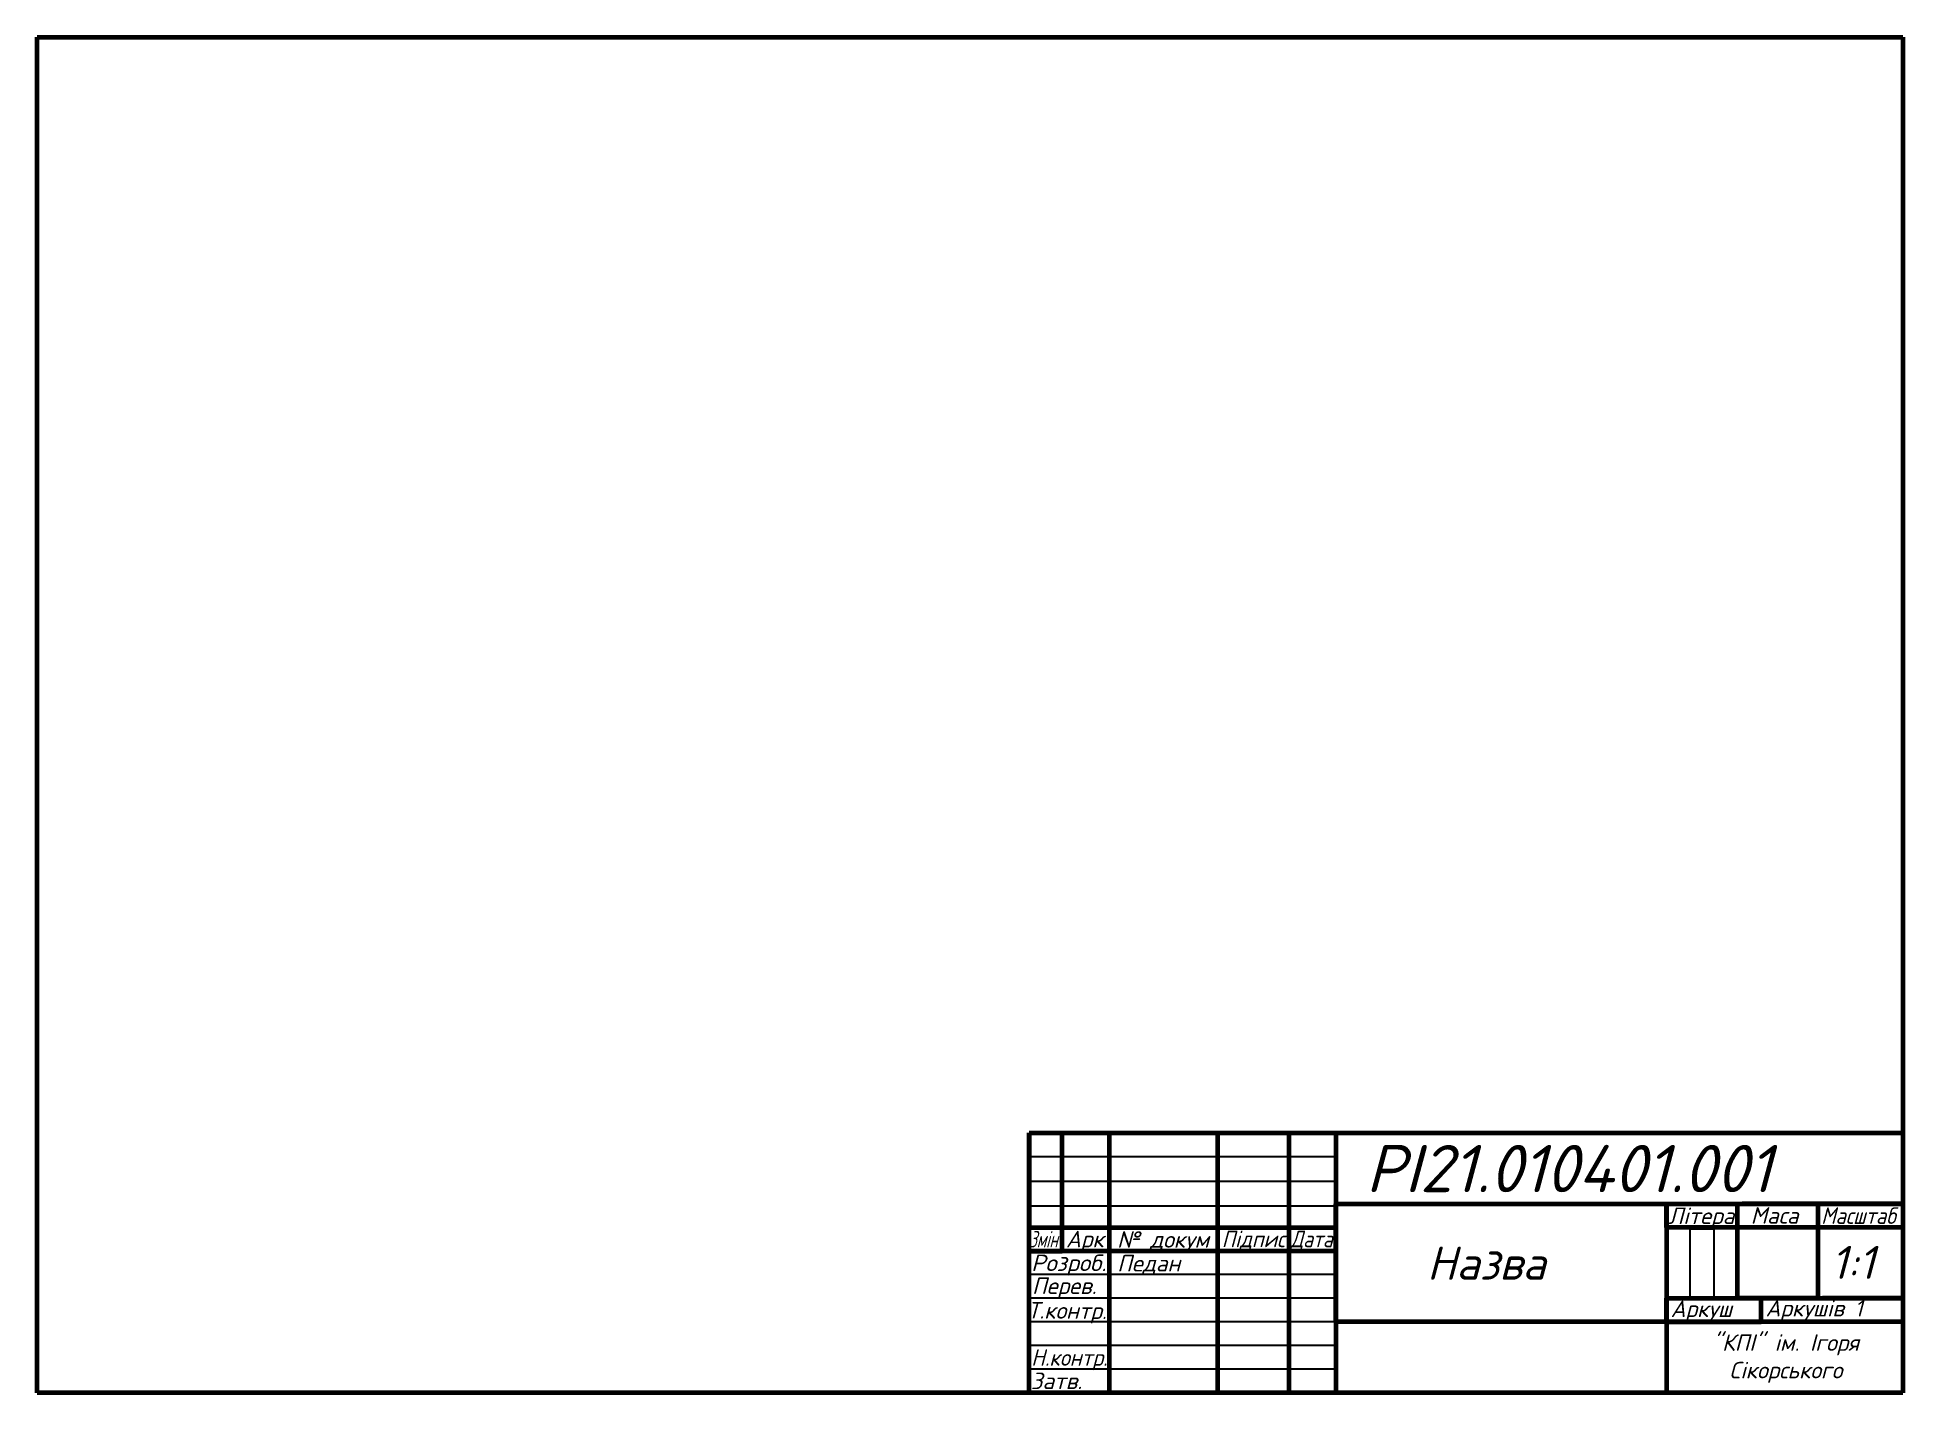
# Paper-space layout 'А3' of a CAD drawing. Header units: millimetres. Extents: x 20 to 415, y 5 to 292.
import ezdxf
from ezdxf.enums import TextEntityAlignment as Align

# ---------------------------------------------------------------- set-up
doc = ezdxf.new("R2010")
doc.units = ezdxf.units.MM
doc.header["$MEASUREMENT"] = 0
for name, color, linetype, lineweight in [('Основна', 7, 'Continuous', 70), ('Текст', 7, 'Continuous', 30), ('Тонка', 7, 'Continuous', 30)]:
    doc.layers.add(name, color=color, linetype=linetype, lineweight=lineweight)
doc.styles.add('ДСТУ', font='isocpeur.ttf', dxfattribs={"oblique": 15})

# ---------------------------------------------------------------- blocks, each defined once
blk = doc.blocks.new('А3')
at = {"layer": 'Основна'}
for p, q in [((20, 5), (20, 292)), ((20, 292), (415, 292)), ((415, 292), (415, 5)), ((230, 5), (230, 60)), ((230, 60), (295, 60)), ((230, 60), (230, 40)), ((237, 35), (237, 60)), ((237, 60), (247, 60)), ((247, 60), (247, 5)), ((270, 5), (270, 60)), ((270, 60), (285, 60)), ((285, 60), (285, 5)), ((295, 60), (415, 60)), ((295, 60), (295, 5)), ((295, 20), (295, 45)), ((295, 45), (415, 45)), ((365, 40), (365, 45)), ((365, 45), (365, 20)), ((380, 25), (380, 45)), ((398, 45), (381, 45)), ((415, 45), (397, 45)), ((397, 45), (397, 25)), ((415, 45), (415, 40)), ((230, 40), (295, 40)), ((295, 40), (295, 35)), ((415, 40), (365, 40)), ((370, 40), (375, 40)), ((295, 35), (230, 35)), ((230, 35), (237, 35)), ((365, 20), (365, 25)), ((365, 25), (415, 25)), ((365, 25), (370, 25)), ((397, 25), (380, 25)), ((385, 20), (385, 25)), ((415, 25), (398, 25)), ((415, 20), (295, 20)), ((365, 20), (385, 20)), ((365, 20), (365, 5)), ((415, 5), (20, 5))]:
    blk.add_line(p, q, dxfattribs=at)
at = {"layer": 'Тонка'}
for p, q in [((230, 55), (295, 55)), ((230, 49.77), (295, 49.77)), ((230, 44.55), (295, 44.55)), ((370, 25), (370, 40)), ((375, 40), (375, 25)), ((295, 30), (230, 30)), ((295, 25), (230, 25)), ((295, 20), (230, 20)), ((295, 15), (230, 15)), ((295, 10), (230, 10))]:
    blk.add_line(p, q, dxfattribs=at)
at = {"layer": 'Основна', "style": 'ДСТУ', "oblique": 15, "flags": 4}
for tag, p, height in [('РІ21.№№04ТТ.001', (301.3, 47.46), 10), ('НАЗВА', (314.25, 28.93), 7), ('1:1', (399.77, 29.09), 7), ('ПЕДАН', (248.67, 30.67), 3.5)]:
    blk.add_attdef(tag, p, '', height=height, dxfattribs=at)
at = {"layer": 'Текст', "style": 'ДСТУ', "oblique": 15}
for s, width, p, p2 in [('Літера', 0.952723, (365.34, 40.71), (379.35, 40.71)), ('Масштаб', 0.805174, (397.74, 40.74), (413.52, 40.74)), ('Змін', 0.670317, (230.05, 35.75), (236.03, 35.75)), ('Дата', 0.751619, (285.35, 35.8), (294.29, 35.8)), ('Н.контр.', 0.906343, (230.45, 10.7), (246.63, 10.7))]:
    blk.add_text(s, height=3.5, dxfattribs=dict(at, width=width)).set_placement(p, p2, align=Align.FIT)
for s, p in [('Маса', (382.81, 40.79)), ('Арк', (237.82, 35.78)), ('№ докум', (248.65, 35.7)), ('Аркуш', (365.86, 21.01)), ('Аркушів 1', (385.95, 21.14)), ('Затв.', (230.38, 5.75))]:
    blk.add_text(s, height=3.5, dxfattribs=at).set_placement(p)
for s, p, p2 in [('Підпис', (270.8, 35.8), (284.1, 35.8)), ('Розроб.', (230.45, 30.75), (246.37, 30.75)), ('Перев.', (230.63, 25.89), (244.28, 25.89))]:
    blk.add_text(s, height=3.5, dxfattribs=at).set_placement(p, p2, align=Align.FIT)
at = {"layer": 'Текст', "style": 'ДСТУ', "oblique": 15, "width": 0.938358}
blk.add_text('Т.контр.', height=3.5, rotation=359.5662, dxfattribs=at).set_placement((229.69, 20.72), (246.44, 20.59), align=Align.FIT)
at = {"layer": 'Текст', "insert": (370.99, 17.36), "char_height": 3.5, "attachment_point": 1, "style": 'ДСТУ'}
blk.add_mtext_dynamic_manual_height_columns('\\pxqc;"КПІ" ім. Ігоря Сікорського', width=38.5009, gutter_width=17.5, heights=[0], dxfattribs=at)

psp = doc.layouts.new('А3')

# ---------------------------------------------------------------- block references
at = {"layer": 'Основна'}
ref = psp.add_blockref('А3', (0, 0), dxfattribs=at)
ref.add_attrib('ПЕДАН', 'Педан', (248.67, 30.67), dxfattribs={"height": 3.5, "style": 'ДСТУ', "oblique": 15})
ref.add_attrib('НАЗВА', 'Назва', (314.25, 28.93), dxfattribs={"height": 7, "style": 'ДСТУ', "oblique": 15})
ref.add_attrib('1:1', '1:1', (399.77, 29.09), dxfattribs={"height": 7, "style": 'ДСТУ', "oblique": 15})
ref.add_attrib('РІ21.№№04ТТ.001', 'РІ21.010401.001', (301.3, 47.46), dxfattribs={"height": 10, "style": 'ДСТУ', "oblique": 15})

doc.saveas('drawing.dxf')
